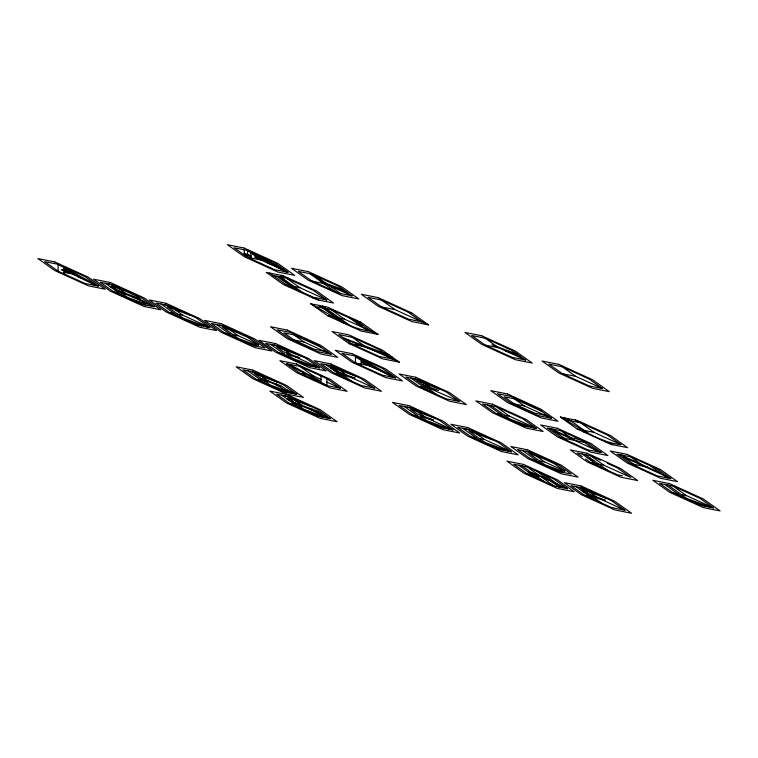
<?xml version="1.0" encoding="UTF-8"?>
<svg xmlns="http://www.w3.org/2000/svg" width="758" height="758" viewBox="0 0 758 758"><rect width="100%" height="100%" fill="white"/><g stroke="black" fill="none" stroke-linecap="round" stroke-linejoin="round"><path stroke-width="1.14" d="M288.571 391.156L285.378 390.616L270.274 385.026L254.167 373.59L277.996 382.402M323.827 415.706L319.08 414.901L303.967 409.32L287.86 397.874L311.69 406.695M273.032 275.467L286.42 278.12L313.319 290.371L326.831 299.969L313.452 297.316L286.543 285.065L299.931 287.718L326.831 299.969M567.088 420.121L580.476 422.774L607.376 435.026L620.887 444.624C598.128 442.16 579.747 427.569 560.361 417.052L577.094 420.377L610.721 435.689L627.615 447.684L610.882 444.359L577.264 429.047L560.361 417.052M247.534 250.443L234.146 247.79L247.667 257.379L274.567 269.63L287.955 272.293L274.434 262.694L247.534 250.443L247.667 257.379L261.046 260.041L247.534 250.443L287.955 272.293L254.328 256.971L274.462 264.428M311.661 274.026L298.282 271.373L311.794 280.972L338.693 293.223L352.082 295.876L338.561 286.278L311.661 274.026L323.486 282.421M311.794 280.972L328.091 284.695L340.626 293.602M378.024 297.581L361.291 294.256L378.185 306.251L411.812 321.563L428.545 324.888L411.651 312.893L378.024 297.581L394.918 309.577L428.545 324.888M381.53 306.914L408.429 319.165L421.818 321.828L408.306 312.23L381.397 299.978L368.018 297.326L381.53 306.914L394.918 309.577M408.306 312.23L411.651 312.893M485.101 338.172L471.722 335.51L485.234 345.108L512.133 357.359L525.521 360.012L512.01 350.423L485.101 338.172L498.622 347.761L485.234 345.108M310.733 303.759L327.456 307.075L361.083 322.387L377.986 334.382L361.253 331.066L327.627 315.745L310.733 303.759C330.109 314.267 348.49 328.858 371.259 331.322M317.45 306.819L330.839 309.472L357.738 321.724L361.083 322.387M327.627 315.745L344.359 319.071L377.986 334.382M562.161 366.749L548.773 364.086L562.294 373.685L589.193 385.936L602.572 388.589L589.061 379L562.161 366.749L575.673 376.338L602.572 388.589M63.937 272.378L70.077 273.591M562.294 373.685L575.673 376.338M113.615 284.894L100.227 282.232L113.747 291.83L140.647 304.081L154.035 306.734L140.514 297.145L113.615 284.894L116.145 286.695M98.426 286.126L85.038 283.473L58.139 271.222L44.627 261.633L58.006 264.286L84.915 276.537L98.426 286.126L58.006 264.286L58.139 271.222M352.157 337.234L338.779 334.581L352.29 344.179L379.199 356.431L392.578 359.084L379.066 349.485L352.157 337.234L365.678 346.832L399.305 362.144L382.572 358.828L348.945 343.516L332.051 331.521L348.784 334.837L382.411 350.149L399.305 362.144M113.747 291.83L118.769 292.825M122.114 293.488L125.686 294.199M169.404 305.682L156.015 303.029L169.536 312.618L196.436 324.869L209.814 327.532L196.303 317.934L169.404 305.682L171.933 307.483M348.945 343.516L365.678 346.832M320.861 347.107L293.962 334.856L283.928 332.866L294.066 340.058L314.238 349.249L327.627 351.901M169.536 312.618L174.548 313.613M177.893 314.276L182.915 315.281L209.814 327.532M224.652 326.101L211.274 323.439L224.785 333.037L251.684 345.288L265.073 347.941L251.561 338.352L224.652 326.101L227.192 327.892M290.712 339.394L304.1 342.057L331 354.308L317.621 351.646L290.712 339.394L277.201 329.806L290.589 332.459L317.488 344.71L331 354.308M224.785 333.037L229.807 334.032M233.151 334.695L238.173 335.69L258.345 344.881M279.02 346.008L265.632 343.355L279.152 352.953L306.052 365.204L319.44 367.857L305.919 358.259L279.02 346.008L281.55 347.808M376.499 368.445L368.89 365.631L355.502 362.968L341.991 353.38L355.369 356.033L382.269 368.284L395.79 377.882L382.402 375.219L355.502 362.968L355.369 356.033L395.79 377.882L361.263 362.153M419.231 379.673L405.843 377.02L419.364 386.618L446.263 398.869L459.642 401.522L446.13 391.924L419.231 379.673L429.814 387.196M541.146 411.007L514.246 398.755L504.212 396.766L514.35 403.957L534.523 413.148L547.911 415.801M279.152 352.953L284.174 353.948M287.519 354.611L289.641 355.028M334.297 366.351L320.909 363.698L334.43 373.287L361.329 385.538L374.708 388.2L361.196 378.602L334.297 366.351L346.349 374.907M510.996 403.294L524.384 405.956L551.284 418.208L537.905 415.545L510.996 403.294L497.485 393.705L510.873 396.358L537.773 408.609L551.284 418.208M419.364 386.618L424.376 387.613M427.73 388.276L438.541 390.417L422.263 384.401M286.571 363.745L299.96 366.398L326.859 378.649L340.38 388.248L326.992 385.595L300.092 373.343L286.571 363.745L326.992 385.595L326.859 378.649M334.43 373.287L339.442 374.281M342.796 374.954L344.909 375.371M495.959 406.591L482.581 403.938L496.092 413.536L522.992 425.788L536.38 428.441L522.859 418.842L495.959 406.591L509.48 416.189L536.38 428.441M300.092 373.343L306.782 374.67M309.681 375.248L313.48 375.996L321.098 379.474M577.264 429.047L593.988 432.373L620.887 444.624M496.092 413.536L501.114 414.531M504.458 415.195L509.48 416.189M560.768 430.658L547.39 428.005L560.901 437.603L587.801 449.854L601.189 452.507L587.668 442.909L560.768 430.658L574.289 440.256M256.261 372.51L242.873 369.847L256.384 379.445L283.293 391.696L296.672 394.349L283.16 384.761L256.261 372.51L268.313 381.066M412.589 408.117L399.21 405.464L412.722 415.052L439.621 427.304L453.009 429.966L439.498 420.368L412.589 408.117L415.128 409.917M560.901 437.603L584.323 442.246M256.384 379.445L261.406 380.44M264.75 381.103L268.323 381.814M630.381 456.733L616.993 454.07L630.514 463.669L657.413 475.92L670.792 478.573L657.281 468.984L630.381 456.733L643.893 466.322M412.722 415.052L417.743 416.047M421.088 416.72L423.21 417.137M471.031 429.947L457.652 427.294L471.163 436.892L498.063 449.143L511.451 451.796L497.93 442.198L471.031 429.947L473.57 431.747M600.544 460.239L590.463 455.643L577.075 452.99L582.144 456.591M630.514 463.669L647.237 466.994M289.954 396.794L276.566 394.141L290.087 403.739L316.986 415.99L330.374 418.643L316.853 409.045L289.954 396.794L292.484 398.594M587.166 457.586L590.51 458.249M590.539 459.983L593.884 460.646M471.163 436.892L476.185 437.887M479.53 438.55L484.551 439.545L511.451 451.796M585.527 458.988L590.596 462.588L603.974 465.241L630.874 477.493L617.363 467.894L607.272 463.299M290.087 403.739L295.108 404.734M298.453 405.397L302.025 406.108M530.932 452.213L517.553 449.56L531.064 459.159L557.964 471.41L571.352 474.063L557.841 464.464L530.932 452.213L533.471 454.014M622.508 475.834L617.495 474.84L590.596 462.588M672.962 486.011L659.574 483.358L673.085 492.956L699.994 505.207L713.373 507.86L699.861 498.262L672.962 486.011L686.473 495.609L713.373 507.86M531.064 459.159L536.086 460.153M539.431 460.817L544.452 461.811L564.625 471.002M673.085 492.956L678.107 493.951M681.451 494.614L686.473 495.609M527.056 466.871L513.668 464.218L527.189 473.807L554.089 486.058L567.477 488.72L553.956 479.122L527.056 466.871L539.109 475.427M527.189 473.807L539.023 476.157M584.484 488.37L571.096 485.707L584.617 495.306L611.516 507.557L624.905 510.21L611.384 500.621L584.484 488.37L596.537 496.926M584.617 495.306L589.639 496.3M592.983 496.964L595.106 497.39M583.982 432.107L588.236 433.188L570.821 420.823L563.715 417.715M517.07 354.014L491.895 344.701L525.521 360.012M244.256 253.248L250.964 255.73M320.587 281.351L343.63 289.878M331.9 286.685L347.012 292.275M505.349 350.831L520.452 356.421M244.275 254.404L250.993 256.886M267.773 263.102L281.199 268.067M356.99 323.173L362.807 325.324M389.167 354.952L343.848 338.182L357.293 344.303L392.549 357.35M429.312 384.268L414.209 378.678L436.172 394.274M417.137 380.762L440.966 389.574M361.253 361.812L370.671 365.29M425.191 386.476L459.642 401.522M533.812 427.929L509.982 419.117L490.938 405.596M512.91 421.192L528.013 426.782M344.378 370.946L329.275 365.356L351.238 380.942M273.998 345.013L289.111 350.603M108.593 283.899L123.706 289.49M164.382 304.688L179.485 310.278M219.64 325.097L234.743 330.687M710.805 507.348L686.975 498.537L667.94 485.016M332.203 367.431L356.033 376.252M300.755 355.909L276.926 347.088L283.52 351.769L299.798 357.795L294 356.648L286.448 353.853L293.033 358.525L316.863 367.346M191.139 315.584L167.31 306.763L183.417 318.199L207.247 327.02M689.903 500.612L705.006 506.202M333.757 370.245L355.066 378.138L349.277 376.982L336.685 372.33M76.226 275.116L61.341 269.611L82.053 278.271M118.115 290.655L140.77 299.04L136.99 296.35L126.624 291.565L111.521 285.974L127.628 297.411L142.741 303.001L147.488 303.806L143.698 301.115L128.595 295.525L118.504 290.93M295.961 360.609L311.074 366.199M130.556 299.486L145.669 305.076M186.345 320.274L201.448 325.864M241.603 340.693L256.706 346.283M407.577 407.122L422.68 412.712M466.018 428.952L481.122 434.542M525.919 451.218L541.023 456.809M434.325 418.018L410.504 409.197L417.089 413.877L433.368 419.904L427.569 418.748L420.017 415.952L426.612 420.633L450.441 429.454M492.766 439.848L468.937 431.027L485.054 442.464L508.883 451.285M429.54 422.708L444.643 428.298M487.981 444.548L503.085 450.138M547.882 466.814L562.986 472.405M594.575 492.965L579.463 487.375L601.426 502.961M582.39 489.45L606.22 498.262M531.557 472.632L546.66 478.222M583.944 492.264L605.263 500.147L599.464 499.001L586.872 494.339M527.985 471.808L533.016 473.674M532.287 473.153L549.588 480.297M251.239 371.515L266.342 377.096M260.752 378.27L280.934 385.737L291.678 393.364M278.792 385.936L261.15 378.545M273.202 387.101L288.305 392.691L275.865 383.861M284.932 395.799L300.045 401.389M294.455 402.555L317.109 410.94L327.02 417.98M320.037 413.025L304.934 407.434L294.843 402.839M316.806 412.437L321.847 414.304M306.895 411.395L322.008 416.985M321.297 281.853L352.082 295.876M660.692 473.115L620.338 454.743L637.232 466.729M623.72 457.14L670.792 478.573M554.107 431.065L601.189 452.507M331 368.293L337.727 371.354M350.727 377.276L374.708 388.2M295.449 356.933L319.44 367.857M429.019 419.041L453.009 429.966M581.187 490.303L587.914 493.363M600.914 499.285L624.905 510.21M546.395 479.122L567.477 488.72M326.925 382.117L340.38 388.248M110.317 286.827L117.045 289.897M132.953 297.136L154.035 306.734M77.354 276.528L86.782 280.83M275.599 384.751L279.863 386.694M286.638 389.783L296.672 394.349M286.657 398.736L293.384 401.797M309.292 409.045L330.374 418.643M254.262 253.504L284.572 269.886M286.278 271.961L250.917 252.84L251.031 258.914M355.388 357.037L392.89 377.304M289.471 364.323L321.136 381.435L321.041 375.996M63.966 273.875L63.862 268.436L95.527 285.558M650.553 465.914L667.447 477.91M580.979 422.14L584.361 424.537M609.441 442.35L612.815 444.747M580.476 422.774L593.988 432.373M575.161 419.989L578.543 422.386M603.624 440.199L607.006 442.596M664.595 484.353L683.176 497.551M597.844 451.844L580.95 439.848L570.907 437.859L550.734 428.668L567.628 440.663M514.246 398.755L524.384 405.956M590.463 455.643L603.974 465.241M585.441 454.648L607.404 470.244M582.097 453.985L600.677 467.174M315.546 275.798L326.395 283.501M309.728 273.647L334.809 291.451M487.593 404.933L506.183 418.132M354.365 319.326L374.632 333.719M349.978 318.189L367.393 330.554M286.922 277.494L290.295 279.892M315.375 297.695L318.758 300.092M330.839 309.472L344.359 319.071M286.42 278.12L299.931 287.718M536.399 456.089L544.452 461.811M281.104 275.344L284.487 277.741M309.567 295.544L312.94 297.941M322.7 306.128L351.684 326.707M280.631 276.945L301.94 292.076M576.118 486.702L594.708 499.901M324.149 308.146L344.426 322.538M278.66 276.537L298.055 290.305M318.834 305.36L343.914 323.173M522.575 450.555L541.155 463.744M276.765 276.177L294.17 288.533M269.649 273.07L289.926 287.462M410.864 378.015L429.445 391.213M543.865 474.527L562.455 487.726M537.147 471.467L559.11 487.062M542.036 477.502L554.089 486.058M522.035 465.876L543.998 481.472M476.498 433.822L484.551 439.545M518.69 465.213L537.28 478.402M462.664 428.289L481.254 441.478M365.962 363.546L368.89 365.631M418.056 411.992L424.641 416.673M404.232 406.459L422.812 419.648M293.962 334.856L304.1 342.057M325.931 364.693L344.511 377.882M284.477 349.883L291.072 354.564M270.653 344.35L289.243 357.549M299.96 366.398L313.48 375.996M230.119 329.976L238.173 335.69M216.295 324.433L234.876 337.632M174.861 309.558L182.915 315.281M312.078 409.083L323.675 417.317M161.037 304.024L179.618 317.214M295.412 400.669L302.006 405.35M247.894 370.842L266.475 384.041M281.588 395.136L300.177 408.335M119.072 288.77L125.667 293.45M105.248 283.236L123.838 296.425M63.862 268.436L70.058 272.842M361.206 359.188L361.329 365.621M244.19 249.78L244.284 254.982M258.525 345.013L253.778 344.208L238.675 338.618L222.568 327.181L237.671 332.771L248.027 337.556L258.525 345.013M564.805 471.125L560.058 470.32L544.955 464.73L528.847 453.293L543.95 458.884L554.306 463.669L564.805 471.125M244.152 248.046L227.419 244.72L244.322 256.716L277.949 272.037L294.673 275.353L277.779 263.358L244.152 248.046M308.288 271.629L291.555 268.313L308.449 280.308L342.076 295.62L358.809 298.936L341.905 286.941L308.288 271.629M283.037 275.723L266.304 272.406L283.198 284.402L316.825 299.713L333.558 303.029L316.664 291.034L283.037 275.723M481.728 335.766L464.995 332.449L481.889 344.445L515.516 359.756L532.249 363.082L515.355 351.087L481.728 335.766M54.633 261.889L37.9 258.563L54.794 270.559L88.421 285.87L105.154 289.196L88.26 277.201L54.633 261.889M558.779 364.342L542.046 361.026L558.949 373.021L592.576 388.333L609.299 391.649L592.405 379.663L558.779 364.342M110.232 282.497L93.509 279.171L110.403 291.167L144.029 306.478L160.753 309.804L143.859 297.809L110.232 282.497M166.021 303.285L149.288 299.96L166.182 311.955L199.809 327.267L216.542 330.592L199.648 318.597L166.021 303.285M287.206 330.062L270.473 326.736L287.367 338.731L320.994 354.043L337.727 357.369L320.833 345.373L287.206 330.062M221.279 323.694L204.546 320.378L221.44 332.374L255.067 347.685L271.8 351.011L254.906 339.016L221.279 323.694M351.996 353.635L335.263 350.31L352.157 362.305L385.784 377.617L402.517 380.942L385.623 368.947L351.996 353.635M275.637 343.611L258.914 340.295L275.808 352.29L309.435 367.602L326.158 370.918L309.264 358.922L275.637 343.611M507.49 393.961L490.758 390.635L507.652 402.631L541.278 417.942L558.011 421.268L541.117 409.273L507.49 393.961M415.848 377.276L399.115 373.959L416.019 385.955L449.636 401.266L466.369 404.582L449.475 392.587L415.848 377.276M330.914 363.954L314.182 360.628L331.075 372.623L364.702 387.944L381.435 391.261L364.541 379.265L330.914 363.954M296.577 364.001L279.854 360.685L296.748 372.68L330.374 387.992L347.107 391.308L330.204 379.313L296.577 364.001M492.586 404.194L475.853 400.878L492.747 412.873L526.374 428.185L543.107 431.501L526.204 419.506L492.586 404.194M557.395 428.261L540.662 424.944L557.556 436.94L591.183 452.251L607.916 455.567L591.022 443.572L557.395 428.261M252.878 370.103L236.145 366.787L253.039 378.782L286.666 394.094L303.399 397.419L286.505 385.424L252.878 370.103M409.216 405.719L392.483 402.394L409.377 414.389L443.004 429.701L459.736 433.026L442.843 421.031L409.216 405.719M626.999 454.336L610.266 451.01L627.169 463.005L660.786 478.317L677.519 481.643L660.625 469.647L626.999 454.336M467.658 427.55L450.925 424.234L467.819 436.229L501.445 451.541L518.178 454.857L501.284 442.861L467.658 427.55M587.08 453.246L570.348 449.93L587.242 461.916L620.868 477.237L637.601 480.553L620.707 468.558L587.08 453.246M286.571 394.397L269.848 391.081L286.742 403.076L320.369 418.388L337.092 421.704L320.198 409.708L286.571 394.397M527.559 449.816L510.826 446.5L527.72 458.495L561.346 473.807L578.079 477.123L561.185 465.128L527.559 449.816M669.579 483.613L652.846 480.297L669.74 492.293L703.367 507.604L720.1 510.92L703.206 498.925L669.579 483.613M523.674 464.474L506.95 461.148L523.844 473.144L557.471 488.465L574.194 491.781L557.301 479.786L523.674 464.474M581.102 485.963L564.378 482.647L581.272 494.642L614.899 509.954L631.622 513.28L614.729 501.284L581.102 485.963"/></g></svg>
